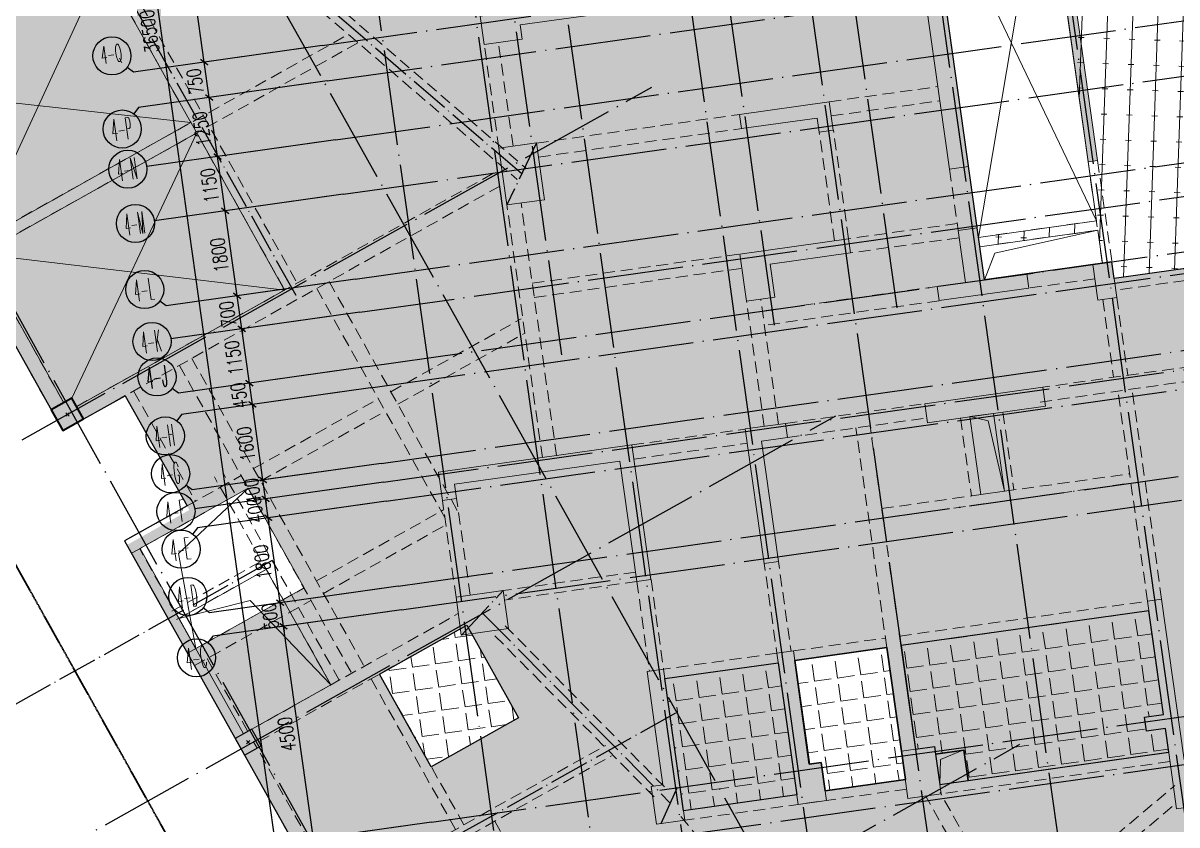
# Model space of a CAD drawing. Header units: millimetres. Extents: x 1089227 to 13101469, y 618865 to 10240562.
# Drawn here: x 2673652 to 2697855, y 4804302 to 4821121 of the extents above; entities that cross this region are included whole.
import ezdxf
from ezdxf.enums import TextEntityAlignment as Align

# ---------------------------------------------------------------- set-up
doc = ezdxf.new("R2010")
doc.units = ezdxf.units.MM
doc.header["$LTSCALE"] = 1000
doc.header["$PDMODE"] = 3
doc.header["$PDSIZE"] = 200
for name, pattern in [('A09-G-CTRL-用地红线+建筑退线_设计区$0$Controlline1', [12.8, 8, -1.6, 1.6, -1.6]), ('DOTE', [2.42, 2, -0.2, 0.02, -0.2]), ('GB_DASHDOT3', [1.0675, 0.84, -0.105, 0.0175, -0.105]), ('HIDDEN', [0.375, 0.25, -0.125])]:
    doc.linetypes.add(name, pattern=pattern)
doc.layers.get('0').update_dxf_attribs({"linetype": 'CONTINUOUS'})
doc.layers.get('Defpoints').update_dxf_attribs({"linetype": 'CONTINUOUS'})
for name, color, linetype, lineweight in [('A09-G-CTRL-用地红线+建筑退线_设计区$0$Z-REDL-CTRL(建筑控制线)', 40, 'CONTINUOUS', 35), ('S-BEAM-DASH', 4, 'HIDDEN', 0), ('S-BEAM-SE-DASH', 3, 'HIDDEN', 0), ('S-COLU', 30, 'CONTINUOUS', 0), ('S-HOLE', 11, 'CONTINUOUS', 0), ('S-SLAB', 160, 'CONTINUOUS', 0), ('S-SLAB-HATCH', 73, 'CONTINUOUS', 0), ('S-WALL', 31, 'CONTINUOUS', 0)]:
    doc.layers.add(name, color=color, linetype=linetype, lineweight=lineweight)
for name, color, linetype in [('AXIS', 3, 'CONTINUOUS'), ('AXIS_TEXT', 7, 'CONTINUOUS'), ('C-H', 8, 'CONTINUOUS'), ('DOTE', 1, 'DOTE'), ('S-COLU-BEAM', 240, 'CONTINUOUS'), ('S-GRID-DE', 11, 'GB_DASHDOT3'), ('单形心', 4, 'CONTINUOUS'), ('辅助', 7, 'CONTINUOUS'), ('降板范围', 7, 'CONTINUOUS')]:
    doc.layers.add(name, color=color, linetype=linetype)
doc.styles.add('_TCH_AXIS', font='COMPLEX', dxfattribs={"bigfont": 'AllInOneBig.shx'})
doc.styles.add('_TCH_DIM_T3', font='SIMPLEX', dxfattribs={"width": 0.705882, "bigfont": 'AllInOneBig.shx'})
doc.styles.add('COMPLEX', font='COMPLEX', dxfattribs={"bigfont": 'AllInOneBig.shx'})
doc.dimstyles.new('_TCH_ARCH-100', dxfattribs={"dimscale": 100, "dimtxt": 2.975, "dimasz": 1, "dimexe": 2.5, "dimexo": 3, "dimgap": 1, "dimtad": 1, "dimdec": 0, "dimzin": 0, "dimdsep": 46, "dimtxsty": '_TCH_DIM_T3', "dimblk": 'ARCHTICK', "dimcen": 0.09, "dimclrt": 7, "dimazin": 2, "dimtfac": 1, "dimtdec": 0, "dimtix": 1, "dimtmove": 2, "dimatfit": 3, "dimfxl": 0, "dimtolj": 1, "dimtzin": 0, "dimarcsym": 0})
pattern_1 = [(8.0000004, (-7272583.1, -5076572.44), (-68.04869, 484.191572), [355.6, -133.35]), (98.0000004, (-7272583.1, -5076572.44), (-484.191572, -68.04869), [355.6, -133.35])]

# ---------------------------------------------------------------- blocks, each defined once
blk = doc.blocks.new('0323最综用地红线')
at = {"layer": 'A09-G-CTRL-用地红线+建筑退线_设计区$0$Z-REDL-CTRL(建筑控制线)', "linetype": 'A09-G-CTRL-用地红线+建筑退线_设计区$0$Controlline1', "ltscale": 0.0005, "flags": 128}
blk.add_lwpolyline([(8299567, 3686108), (8326626, 3675265), (8336400, 3687495), (8338983, 3690878), (8341712, 3688883), (8341724, 3688834), (8348492, 3681996), (8336495, 3657264), (8335815, 3655857), (8334921, 3653765), (8334408, 3652495), (8333554, 3650188), (8332762, 3647815), (8332296, 3646270), (8331866, 3644682), (8331460, 3643007), (8331063, 3641145), (8330737, 3639422), (8330293, 3636480), (8330017, 3634043), (8329761, 3630317), (8329732, 3627942), (8329763, 3625708), (8329928, 3622644), (8330113, 3620704), (8330325, 3618642), (8330653, 3615645), (8331572, 3606971), (8333151, 3600656), (8334420, 3595620), (8335099, 3592902), (8332162, 3588340), (8329462, 3587873), (8325135, 3587049), (8322510, 3586515), (8319525, 3585891), (8317926, 3585544), (8316578, 3585249), (8315535, 3585011), (8313300, 3584499), (8310791, 3583894), (8309251, 3583537), (8305740, 3582637), (8303918, 3582156), (8302104, 3581668), (8299703, 3581012), (8297227, 3580315), (8295056, 3579682), (8292998, 3579074), (8290643, 3578358), (8288572, 3577710), (8287591, 3577398), (8286161, 3576940), (8284503, 3576401), (8282624, 3575767), (8281086, 3575247), (8278146, 3574222), (8273894, 3572680), (8272471, 3572149), (8271089, 3571640), (8267888, 3570407), (8264331, 3569000), (8260702, 3567515), (8258549, 3566609), (8254947, 3565066), (8252185, 3563832), (8250834, 3563232), (8249176, 3562470), (8247994, 3561930), (8245505, 3560754), (8242980, 3559544), (8239801, 3558013), (8237959, 3557076), (8235838, 3555996), (8233384, 3554698), (8228450, 3552051), (8226178, 3550787), (8222141, 3548504), (8215629, 3544667), (8213710, 3543497), (8193657, 3531175), (8180322, 3522990), (8166408, 3514440), (8156991, 3508658), (8151138, 3505062), (8142685, 3507267), (8121171, 3545747), (8120724, 3546549), (8120233, 3547383), (8119272, 3548967), (8118108, 3550752), (8117067, 3552244), (8115806, 3553970), (8115672, 3554140), (8146431, 3575790), (8162146, 3587599), (8162295, 3588125), (8199863, 3615253), (8204215, 3618404), (8231584, 3638167), (8260590, 3655826), (8295376, 3680010)], close=True, dxfattribs=at)
blk = doc.blocks.new('_AXISO')
blk.add_circle((0, 0), 0.5)
at = {"layer": 'AXIS_TEXT', "style": 'COMPLEX', "width": 1.041667}
blk.add_attdef('A', text='', height=0.56, dxfattribs=at).set_placement((-0.25, -0.28), (0.25, -0.28), align=Align.FIT)
blk = doc.blocks.new('_ArchTick')
at = {"color": 0, "linetype": 'ByBlock', "const_width": 0.3}
blk.add_lwpolyline([(-0.71, -0.71), (0.71, 0.71)], dxfattribs=at)
blk = doc.blocks.new('*D34')
at = {"layer": 'AXIS', "color": 0, "lineweight": -2, "transparency": 16777216}
for p, q in [((11700, -2314), (11700, -4764)), ((14400, -2314), (14400, -4764)), ((11700, -4514), (14400, -4514))]:
    blk.add_line(p, q, dxfattribs=at)
at = {"layer": 'Defpoints', "color": 0, "transparency": 16777216}
for p in [(11700, -2014), (14400, -2014), (14400, -4514)]:
    blk.add_point(p, dxfattribs=at)
at = {"layer": 'AXIS', "color": 0, "linetype": 'ByBlock', "lineweight": -2, "transparency": 16777216, "xscale": 100, "yscale": 100, "zscale": 100, "rotation": 180}
blk.add_blockref('_ArchTick', (11700, -4514), dxfattribs=at)
at = {"layer": 'AXIS', "color": 0, "linetype": 'ByBlock', "lineweight": -2, "transparency": 16777216, "xscale": 100, "yscale": 100, "zscale": 100}
blk.add_blockref('_ArchTick', (14400, -4514), dxfattribs=at)
at = {"layer": 'AXIS', "color": 7, "transparency": 16777216, "insert": (13050, -4265), "char_height": 297.5, "attachment_point": 5, "style": '_TCH_DIM_T3'}
blk.add_mtext('\\A1;2700', dxfattribs=at)
blk = doc.blocks.new('*D45')
at = {"layer": 'AXIS', "color": 0, "lineweight": -2, "transparency": 16777216}
for p, q in [((-1568, 35500), (-4818, 35500)), ((-4568, -1000), (-4568, 35500)), ((-1568, -1000), (-4818, -1000))]:
    blk.add_line(p, q, dxfattribs=at)
at = {"layer": 'Defpoints', "color": 0, "transparency": 16777216}
for p in [(-4568, 35500), (-1268, 35500), (-1268, -1000)]:
    blk.add_point(p, dxfattribs=at)
at = {"layer": 'AXIS', "color": 0, "linetype": 'ByBlock', "lineweight": -2, "transparency": 16777216, "xscale": 100, "yscale": 100, "zscale": 100}
for p, rotation in [((-4568, 35500), 90), ((-4568, -1000), 270)]:
    blk.add_blockref('_ArchTick', p, dxfattribs=dict(at, rotation=rotation))
at = {"layer": 'AXIS', "color": 7, "transparency": 16777216, "insert": (-4817, 17250), "char_height": 297.5, "attachment_point": 5, "rotation": 90, "style": '_TCH_DIM_T3'}
blk.add_mtext('\\A1;36500', dxfattribs=at)
blk = doc.blocks.new('*D46')
at = {"layer": 'AXIS', "color": 0, "lineweight": -2, "transparency": 16777216}
for p, q in [((-1568, 0), (-4018, 0)), ((-3768, -1000), (-3768, 0)), ((-1568, -1000), (-4018, -1000))]:
    blk.add_line(p, q, dxfattribs=at)
at = {"layer": 'Defpoints', "color": 0, "transparency": 16777216}
for p in [(-3768, 0), (-1268, 0), (-1268, -1000)]:
    blk.add_point(p, dxfattribs=at)
at = {"layer": 'AXIS', "color": 0, "linetype": 'ByBlock', "lineweight": -2, "transparency": 16777216, "xscale": 100, "yscale": 100, "zscale": 100}
for p, rotation in [((-3768, 0), 90), ((-3768, -1000), 270)]:
    blk.add_blockref('_ArchTick', p, dxfattribs=dict(at, rotation=rotation))
at = {"layer": 'AXIS', "color": 7, "transparency": 16777216, "insert": (-4017, -500), "char_height": 297.5, "attachment_point": 5, "rotation": 90, "style": '_TCH_DIM_T3'}
blk.add_mtext('\\A1;1000', dxfattribs=at)
blk = doc.blocks.new('*D47')
at = {"layer": 'AXIS', "color": 0, "lineweight": -2, "transparency": 16777216}
for p, q in [((-1568, 4500), (-4018, 4500)), ((-3768, 0), (-3768, 4500)), ((-1568, 0), (-4018, 0))]:
    blk.add_line(p, q, dxfattribs=at)
at = {"layer": 'Defpoints', "color": 0, "transparency": 16777216}
for p in [(-3768, 4500), (-1268, 4500), (-1268, 0)]:
    blk.add_point(p, dxfattribs=at)
at = {"layer": 'AXIS', "color": 0, "linetype": 'ByBlock', "lineweight": -2, "transparency": 16777216, "xscale": 100, "yscale": 100, "zscale": 100}
for p, rotation in [((-3768, 4500), 90), ((-3768, 0), 270)]:
    blk.add_blockref('_ArchTick', p, dxfattribs=dict(at, rotation=rotation))
at = {"layer": 'AXIS', "color": 7, "transparency": 16777216, "insert": (-4017, 2250), "char_height": 297.5, "attachment_point": 5, "rotation": 90, "style": '_TCH_DIM_T3'}
blk.add_mtext('\\A1;4500', dxfattribs=at)
blk = doc.blocks.new('*D48')
at = {"layer": 'AXIS', "color": 0, "lineweight": -2, "transparency": 16777216}
for p, q in [((-3768, 5000), (-3768, 5100)), ((-1568, 5000), (-4018, 5000)), ((-3768, 4500), (-3768, 5000)), ((-1568, 4500), (-4018, 4500)), ((-3768, 4500), (-3768, 4400))]:
    blk.add_line(p, q, dxfattribs=at)
at = {"layer": 'Defpoints', "color": 0, "transparency": 16777216}
for p in [(-3768, 5000), (-1268, 5000), (-1268, 4500)]:
    blk.add_point(p, dxfattribs=at)
at = {"layer": 'AXIS', "color": 0, "linetype": 'ByBlock', "lineweight": -2, "transparency": 16777216, "xscale": 100, "yscale": 100, "zscale": 100}
for p, rotation in [((-3768, 5000), 270), ((-3768, 4500), 90)]:
    blk.add_blockref('_ArchTick', p, dxfattribs=dict(at, rotation=rotation))
at = {"layer": 'AXIS', "color": 7, "transparency": 16777216, "insert": (-4017, 4750), "char_height": 297.5, "attachment_point": 5, "rotation": 90, "style": '_TCH_DIM_T3'}
blk.add_mtext('\\A1;500', dxfattribs=at)
blk = doc.blocks.new('*D49')
at = {"layer": 'AXIS', "color": 0, "lineweight": -2, "transparency": 16777216}
for p, q in [((-1568, 6800), (-4018, 6800)), ((-3768, 5000), (-3768, 6800)), ((-1568, 5000), (-4018, 5000))]:
    blk.add_line(p, q, dxfattribs=at)
at = {"layer": 'Defpoints', "color": 0, "transparency": 16777216}
for p in [(-3768, 6800), (-1268, 6800), (-1268, 5000)]:
    blk.add_point(p, dxfattribs=at)
at = {"layer": 'AXIS', "color": 0, "linetype": 'ByBlock', "lineweight": -2, "transparency": 16777216, "xscale": 100, "yscale": 100, "zscale": 100}
for p, rotation in [((-3768, 6800), 90), ((-3768, 5000), 270)]:
    blk.add_blockref('_ArchTick', p, dxfattribs=dict(at, rotation=rotation))
at = {"layer": 'AXIS', "color": 7, "transparency": 16777216, "insert": (-4017, 5900), "char_height": 297.5, "attachment_point": 5, "rotation": 90, "style": '_TCH_DIM_T3'}
blk.add_mtext('\\A1;1800', dxfattribs=at)
blk = doc.blocks.new('*D50')
at = {"layer": 'AXIS', "color": 0, "lineweight": -2, "transparency": 16777216}
for p, q in [((-3768, 7200), (-3768, 7300)), ((-1568, 7200), (-4018, 7200)), ((-3768, 6800), (-3768, 7200)), ((-1568, 6800), (-4018, 6800)), ((-3768, 6800), (-3768, 6700))]:
    blk.add_line(p, q, dxfattribs=at)
at = {"layer": 'Defpoints', "color": 0, "transparency": 16777216}
for p in [(-3768, 7200), (-1268, 7200), (-1268, 6800)]:
    blk.add_point(p, dxfattribs=at)
at = {"layer": 'AXIS', "color": 0, "linetype": 'ByBlock', "lineweight": -2, "transparency": 16777216, "xscale": 100, "yscale": 100, "zscale": 100}
for p, rotation in [((-3768, 7200), 270), ((-3768, 6800), 90)]:
    blk.add_blockref('_ArchTick', p, dxfattribs=dict(at, rotation=rotation))
at = {"layer": 'AXIS', "color": 7, "transparency": 16777216, "insert": (-4017, 7000), "char_height": 297.5, "attachment_point": 5, "rotation": 90, "style": '_TCH_DIM_T3'}
blk.add_mtext('\\A1;400', dxfattribs=at)
blk = doc.blocks.new('*D51')
at = {"layer": 'AXIS', "color": 0, "lineweight": -2, "transparency": 16777216}
for p, q in [((-1568, 7600), (-4018, 7600)), ((-3768, 7600), (-3768, 7700)), ((-3768, 7200), (-3768, 7600)), ((-1568, 7200), (-4018, 7200)), ((-3768, 7200), (-3768, 7100))]:
    blk.add_line(p, q, dxfattribs=at)
at = {"layer": 'Defpoints', "color": 0, "transparency": 16777216}
for p in [(-3768, 7600), (-1268, 7600), (-1268, 7200)]:
    blk.add_point(p, dxfattribs=at)
at = {"layer": 'AXIS', "color": 0, "linetype": 'ByBlock', "lineweight": -2, "transparency": 16777216, "xscale": 100, "yscale": 100, "zscale": 100}
for p, rotation in [((-3768, 7600), 270), ((-3768, 7200), 90)]:
    blk.add_blockref('_ArchTick', p, dxfattribs=dict(at, rotation=rotation))
at = {"layer": 'AXIS', "color": 7, "transparency": 16777216, "insert": (-4017, 7400), "char_height": 297.5, "attachment_point": 5, "rotation": 90, "style": '_TCH_DIM_T3'}
blk.add_mtext('\\A1;400', dxfattribs=at)
blk = doc.blocks.new('*D52')
at = {"layer": 'AXIS', "color": 0, "lineweight": -2, "transparency": 16777216}
for p, q in [((-1568, 9200), (-4018, 9200)), ((-3768, 7600), (-3768, 9200)), ((-1568, 7600), (-4018, 7600))]:
    blk.add_line(p, q, dxfattribs=at)
at = {"layer": 'Defpoints', "color": 0, "transparency": 16777216}
for p in [(-3768, 9200), (-1268, 9200), (-1268, 7600)]:
    blk.add_point(p, dxfattribs=at)
at = {"layer": 'AXIS', "color": 0, "linetype": 'ByBlock', "lineweight": -2, "transparency": 16777216, "xscale": 100, "yscale": 100, "zscale": 100}
for p, rotation in [((-3768, 9200), 90), ((-3768, 7600), 270)]:
    blk.add_blockref('_ArchTick', p, dxfattribs=dict(at, rotation=rotation))
at = {"layer": 'AXIS', "color": 7, "transparency": 16777216, "insert": (-4017, 8400), "char_height": 297.5, "attachment_point": 5, "rotation": 90, "style": '_TCH_DIM_T3'}
blk.add_mtext('\\A1;1600', dxfattribs=at)
blk = doc.blocks.new('*D53')
at = {"layer": 'AXIS', "color": 0, "lineweight": -2, "transparency": 16777216}
for p, q in [((-3768, 9650), (-3768, 9750)), ((-1568, 9650), (-4018, 9650)), ((-3768, 9200), (-3768, 9650)), ((-1568, 9200), (-4018, 9200)), ((-3768, 9200), (-3768, 9100))]:
    blk.add_line(p, q, dxfattribs=at)
at = {"layer": 'Defpoints', "color": 0, "transparency": 16777216}
for p in [(-3768, 9650), (-1268, 9650), (-1268, 9200)]:
    blk.add_point(p, dxfattribs=at)
at = {"layer": 'AXIS', "color": 0, "linetype": 'ByBlock', "lineweight": -2, "transparency": 16777216, "xscale": 100, "yscale": 100, "zscale": 100}
for p, rotation in [((-3768, 9650), 270), ((-3768, 9200), 90)]:
    blk.add_blockref('_ArchTick', p, dxfattribs=dict(at, rotation=rotation))
at = {"layer": 'AXIS', "color": 7, "transparency": 16777216, "insert": (-4017, 9425), "char_height": 297.5, "attachment_point": 5, "rotation": 90, "style": '_TCH_DIM_T3'}
blk.add_mtext('\\A1;450', dxfattribs=at)
blk = doc.blocks.new('*D54')
at = {"layer": 'AXIS', "color": 0, "lineweight": -2, "transparency": 16777216}
for p, q in [((-1568, 10800), (-4018, 10800)), ((-3768, 9650), (-3768, 10800)), ((-1568, 9650), (-4018, 9650))]:
    blk.add_line(p, q, dxfattribs=at)
at = {"layer": 'Defpoints', "color": 0, "transparency": 16777216}
for p in [(-3768, 10800), (-1268, 10800), (-1268, 9650)]:
    blk.add_point(p, dxfattribs=at)
at = {"layer": 'AXIS', "color": 0, "linetype": 'ByBlock', "lineweight": -2, "transparency": 16777216, "xscale": 100, "yscale": 100, "zscale": 100}
for p, rotation in [((-3768, 10800), 90), ((-3768, 9650), 270)]:
    blk.add_blockref('_ArchTick', p, dxfattribs=dict(at, rotation=rotation))
at = {"layer": 'AXIS', "color": 7, "transparency": 16777216, "insert": (-4017, 10225), "char_height": 297.5, "attachment_point": 5, "rotation": 90, "style": '_TCH_DIM_T3'}
blk.add_mtext('\\A1;1150', dxfattribs=at)
blk = doc.blocks.new('*D55')
at = {"layer": 'AXIS', "color": 0, "lineweight": -2, "transparency": 16777216}
for p, q in [((-1568, 11500), (-4018, 11500)), ((-3768, 11500), (-3768, 11600)), ((-3768, 10800), (-3768, 11500)), ((-1568, 10800), (-4018, 10800)), ((-3768, 10800), (-3768, 10700))]:
    blk.add_line(p, q, dxfattribs=at)
at = {"layer": 'Defpoints', "color": 0, "transparency": 16777216}
for p in [(-3768, 11500), (-1268, 11500), (-1268, 10800)]:
    blk.add_point(p, dxfattribs=at)
at = {"layer": 'AXIS', "color": 0, "linetype": 'ByBlock', "lineweight": -2, "transparency": 16777216, "xscale": 100, "yscale": 100, "zscale": 100}
for p, rotation in [((-3768, 11500), 270), ((-3768, 10800), 90)]:
    blk.add_blockref('_ArchTick', p, dxfattribs=dict(at, rotation=rotation))
at = {"layer": 'AXIS', "color": 7, "transparency": 16777216, "insert": (-4017, 11150), "char_height": 297.5, "attachment_point": 5, "rotation": 90, "style": '_TCH_DIM_T3'}
blk.add_mtext('\\A1;700', dxfattribs=at)
blk = doc.blocks.new('*D56')
at = {"layer": 'AXIS', "color": 0, "lineweight": -2, "transparency": 16777216}
for p, q in [((-1568, 13300), (-4018, 13300)), ((-3768, 11500), (-3768, 13300)), ((-1568, 11500), (-4018, 11500))]:
    blk.add_line(p, q, dxfattribs=at)
at = {"layer": 'Defpoints', "color": 0, "transparency": 16777216}
for p in [(-3768, 13300), (-1268, 13300), (-1268, 11500)]:
    blk.add_point(p, dxfattribs=at)
at = {"layer": 'AXIS', "color": 0, "linetype": 'ByBlock', "lineweight": -2, "transparency": 16777216, "xscale": 100, "yscale": 100, "zscale": 100}
for p, rotation in [((-3768, 13300), 90), ((-3768, 11500), 270)]:
    blk.add_blockref('_ArchTick', p, dxfattribs=dict(at, rotation=rotation))
at = {"layer": 'AXIS', "color": 7, "transparency": 16777216, "insert": (-4017, 12400), "char_height": 297.5, "attachment_point": 5, "rotation": 90, "style": '_TCH_DIM_T3'}
blk.add_mtext('\\A1;1800', dxfattribs=at)
blk = doc.blocks.new('*D57')
at = {"layer": 'AXIS', "color": 0, "lineweight": -2, "transparency": 16777216}
for p, q in [((-1568, 14450), (-4018, 14450)), ((-3768, 13300), (-3768, 14450)), ((-1568, 13300), (-4018, 13300))]:
    blk.add_line(p, q, dxfattribs=at)
at = {"layer": 'Defpoints', "color": 0, "transparency": 16777216}
for p in [(-3768, 14450), (-1268, 14450), (-1268, 13300)]:
    blk.add_point(p, dxfattribs=at)
at = {"layer": 'AXIS', "color": 0, "linetype": 'ByBlock', "lineweight": -2, "transparency": 16777216, "xscale": 100, "yscale": 100, "zscale": 100}
for p, rotation in [((-3768, 14450), 90), ((-3768, 13300), 270)]:
    blk.add_blockref('_ArchTick', p, dxfattribs=dict(at, rotation=rotation))
at = {"layer": 'AXIS', "color": 7, "transparency": 16777216, "insert": (-4017, 13875), "char_height": 297.5, "attachment_point": 5, "rotation": 90, "style": '_TCH_DIM_T3'}
blk.add_mtext('\\A1;1150', dxfattribs=at)
blk = doc.blocks.new('*D58')
at = {"layer": 'AXIS', "color": 0, "lineweight": -2, "transparency": 16777216}
for p, q in [((-1568, 15700), (-4018, 15700)), ((-3768, 14450), (-3768, 15700)), ((-1568, 14450), (-4018, 14450))]:
    blk.add_line(p, q, dxfattribs=at)
at = {"layer": 'Defpoints', "color": 0, "transparency": 16777216}
for p in [(-3768, 15700), (-1268, 15700), (-1268, 14450)]:
    blk.add_point(p, dxfattribs=at)
at = {"layer": 'AXIS', "color": 0, "linetype": 'ByBlock', "lineweight": -2, "transparency": 16777216, "xscale": 100, "yscale": 100, "zscale": 100}
for p, rotation in [((-3768, 15700), 90), ((-3768, 14450), 270)]:
    blk.add_blockref('_ArchTick', p, dxfattribs=dict(at, rotation=rotation))
at = {"layer": 'AXIS', "color": 7, "transparency": 16777216, "insert": (-4017, 15075), "char_height": 297.5, "attachment_point": 5, "rotation": 90, "style": '_TCH_DIM_T3'}
blk.add_mtext('\\A1;1250', dxfattribs=at)
blk = doc.blocks.new('*D59')
at = {"layer": 'AXIS', "color": 0, "lineweight": -2, "transparency": 16777216}
for p, q in [((-1568, 16450), (-4018, 16450)), ((-3768, 15700), (-3768, 16450)), ((-1568, 15700), (-4018, 15700))]:
    blk.add_line(p, q, dxfattribs=at)
at = {"layer": 'Defpoints', "color": 0, "transparency": 16777216}
for p in [(-3768, 16450), (-1268, 16450), (-1268, 15700)]:
    blk.add_point(p, dxfattribs=at)
at = {"layer": 'AXIS', "color": 0, "linetype": 'ByBlock', "lineweight": -2, "transparency": 16777216, "xscale": 100, "yscale": 100, "zscale": 100}
for p, rotation in [((-3768, 16450), 90), ((-3768, 15700), 270)]:
    blk.add_blockref('_ArchTick', p, dxfattribs=dict(at, rotation=rotation))
at = {"layer": 'AXIS', "color": 7, "transparency": 16777216, "insert": (-4017, 16075), "char_height": 297.5, "attachment_point": 5, "rotation": 90, "style": '_TCH_DIM_T3'}
blk.add_mtext('\\A1;750', dxfattribs=at)
blk = doc.blocks.new('*D60')
at = {"layer": 'AXIS', "color": 0, "lineweight": -2, "transparency": 16777216}
for p, q in [((-1568, 19250), (-4018, 19250)), ((-3768, 16450), (-3768, 19250)), ((-1568, 16450), (-4018, 16450))]:
    blk.add_line(p, q, dxfattribs=at)
at = {"layer": 'Defpoints', "color": 0, "transparency": 16777216}
for p in [(-3768, 19250), (-1268, 19250), (-1268, 16450)]:
    blk.add_point(p, dxfattribs=at)
at = {"layer": 'AXIS', "color": 0, "linetype": 'ByBlock', "lineweight": -2, "transparency": 16777216, "xscale": 100, "yscale": 100, "zscale": 100}
for p, rotation in [((-3768, 19250), 90), ((-3768, 16450), 270)]:
    blk.add_blockref('_ArchTick', p, dxfattribs=dict(at, rotation=rotation))
at = {"layer": 'AXIS', "color": 7, "transparency": 16777216, "insert": (-4017, 17850), "char_height": 297.5, "attachment_point": 5, "rotation": 90, "style": '_TCH_DIM_T3'}
blk.add_mtext('\\A1;2800', dxfattribs=at)
blk = doc.blocks.new('裙房轴网260428')
at = {"layer": 'DOTE', "color": 16, "linetype": 'DOTE'}
for p, q in [((-209975.5, 19777.9), (-170146.2, -51357.7)), ((-216955.8, 15869.5), (-177126.5, -55266.1)), ((-208584.6, -16378), (-189037.2, -5433.3)), ((-204725.1, -23271), (-185177.7, -12326.4)), ((-200865.6, -30164.1), (-181318.3, -19219.4))]:
    blk.add_line(p, q, dxfattribs=at)
blk = doc.blocks.new('QZ-TL-0808')
at = {"layer": 'C-H'}
for points in [[(-140707, -97417), (-140509, -97389), (-139758, -102737), (-139956, -102764)], [(-143552, -98018), (-143156, -97963), (-142467, -102865), (-142863, -102920)], [(-152622, -100303), (-152706, -99709), (-150329, -99375), (-150287, -99672), (-151872, -99895), (-151830, -100192)], [(-147266, -101772), (-145384, -101507), (-145300, -102102), (-145598, -102143), (-145639, -101846), (-147224, -102069)], [(-152316, -102482), (-151524, -102370), (-151357, -103559), (-152149, -103670)], [(-143081, -105677), (-143123, -105380), (-142529, -105297), (-142682, -104208), (-142282, -104151), (-142133, -105241), (-141241, -105116), (-141200, -105413)], [(-147119, -105690), (-147258, -104699), (-144980, -104379), (-144939, -104676), (-146622, -104913), (-146525, -105606)], [(-139855, -104921), (-139459, -104865), (-139354, -105608), (-139750, -105664)], [(-143383, -107841), (-140907, -107493), (-140852, -107889), (-143327, -108237)], [(-146749, -111192), (-147146, -108369), (-146304, -108251), (-146263, -108548), (-146807, -108625), (-146452, -111150)], [(-153499, -109868), (-153583, -109274), (-149523, -108703), (-149126, -111526), (-149423, -111567), (-149778, -109042), (-153244, -109529), (-153202, -109826)], [(-153214, -111898), (-152224, -111759), (-152112, -112551), (-153103, -112690)], [(-138099, -116338), (-137504, -116254), (-137644, -115264), (-137941, -115306), (-138414, -111941), (-138711, -111983), (-138377, -114357), (-138774, -114413), (-138732, -114710), (-138335, -114654)], [(-146040, -116242), (-146485, -113073), (-146138, -113024), (-145804, -115401), (-145557, -115366), (-145446, -116159)], [(-149011, -116660), (-149122, -115867), (-148874, -115833), (-149208, -113456), (-148862, -113407), (-148416, -116576)], [(-143873, -115130), (-143180, -115032), (-143041, -116023), (-143734, -116120)]]:
    blk.add_hatch(color=256, dxfattribs=at).paths.add_polyline_path(points)
at = {"layer": 'S-WALL'}
for points in [[(-140707, -97417), (-140509, -97389), (-139758, -102737), (-139956, -102764)], [(-143552, -98018), (-143156, -97963), (-142467, -102865), (-142863, -102920)], [(-152316, -102482), (-151524, -102370), (-151357, -103559), (-152149, -103670)], [(-139855, -104921), (-139459, -104865), (-139354, -105608), (-139750, -105664)], [(-143383, -107841), (-140907, -107493), (-140852, -107889), (-143327, -108237)], [(-153214, -111898), (-152224, -111759), (-152112, -112551), (-153103, -112690)], [(-143873, -115130), (-143180, -115032), (-143041, -116023), (-143734, -116120)]]:
    blk.add_lwpolyline(points, close=True, dxfattribs=at)
for points in [[(-152622, -100303), (-152706, -99709), (-150329, -99375), (-150287, -99672), (-151872, -99895), (-151830, -100192), (-152622, -100303)], [(-147266, -101772), (-145384, -101507), (-145300, -102102), (-145598, -102143), (-145639, -101846), (-147224, -102069), (-147266, -101772)], [(-143081, -105677), (-143123, -105380), (-142529, -105297), (-142682, -104208), (-142282, -104151), (-142133, -105241), (-141241, -105116), (-141200, -105413), (-143081, -105677)], [(-147119, -105690), (-147258, -104699), (-144980, -104379), (-144939, -104676), (-146622, -104913), (-146525, -105606), (-147119, -105690)], [(-146749, -111192), (-147146, -108369), (-146304, -108251), (-146263, -108548), (-146807, -108625), (-146452, -111150), (-146749, -111192)], [(-153499, -109868), (-153583, -109274), (-149523, -108703), (-149126, -111526), (-149423, -111567), (-149778, -109042), (-153244, -109529), (-153202, -109826), (-153499, -109868)], [(-138099, -116338), (-137504, -116254), (-137644, -115264), (-137941, -115306), (-138414, -111941), (-138711, -111983), (-138377, -114357), (-138774, -114413), (-138732, -114710), (-138335, -114654), (-138099, -116338)], [(-146040, -116242), (-146485, -113073), (-146138, -113024), (-145804, -115401), (-145557, -115366), (-145446, -116159), (-146040, -116242)], [(-149011, -116660), (-149122, -115867), (-148874, -115833), (-149208, -113456), (-148862, -113407), (-148416, -116576), (-149011, -116660)]]:
    blk.add_lwpolyline(points, dxfattribs=at)
blk = doc.blocks.new('BANWANG_XINGXIN')
at = {"color": 0}
for points in [[(0.71, 0.71), (-0.71, -0.71)], [(-0.71, 0.71), (0.71, -0.71)]]:
    blk.add_lwpolyline(points, dxfattribs=at)
blk = doc.blocks.new('1F柱网-0808')
at = {"layer": 'S-COLU', "lineweight": 35}
blk.add_lwpolyline([(-16390, 40735), (-16826, 40491), (-16582, 40054), (-16145, 40299)], close=True, dxfattribs=at)
at = {"layer": 'S-COLU-BEAM'}
blk.add_lwpolyline([(-12618, 33793), (-12967, 33598), (-12771, 33249), (-12422, 33444)], close=True, dxfattribs=at)
blk.add_blockref('QZ-TL-0808', (144880, 148457))
at = {"layer": '单形心', "xscale": 50, "yscale": 50, "zscale": 50}
for p in [(-16486, 40395), (-12694, 33521)]:
    blk.add_blockref('BANWANG_XINGXIN', p, dxfattribs=at)
blk = doc.blocks.new('2FJGBZ')
at = {"layer": 'C-H'}
h = blk.add_hatch(color=256, dxfattribs=at)
h.dxf.hatch_style = 1
h.paths.add_polyline_path([(-16825, 40492), (-16389, 40734), (-16143, 40299), (-16582, 40054)])
h = blk.add_hatch(color=256, dxfattribs=at)
h.dxf.hatch_style = 1
h.paths.add_polyline_path([(-12965, 33598), (-12617, 33792), (-12420, 33445), (-12770, 33249)])
at = {"layer": 'S-SLAB-HATCH'}
h = blk.add_hatch(dxfattribs=at)
h.set_pattern_fill('松散材料', color=256, scale=200, angle=8)
h.set_pattern_definition([(8.0000004, (-5457252.86, 1932872.46), (133.485347, 397.445483), [0, -375])])
h.paths.add_polyline_path([(-9941, 34947), (-8108, 35973), (-7021, 34031), (-8854, 33005)], flags=16)
h.paths.add_polyline_path([(-5324, 26702), (-3492, 27727), (-2393, 25764), (-4225, 24738)], flags=16)
h.paths.add_polyline_path([(-593, 32496), (-676, 33091), (-924, 33056), (-1230, 35235), (701, 35506), (1091, 32733)], flags=16)
h.paths.add_polyline_path([(9248, 37919), (14299, 38629), (14772, 35262), (9722, 34554)], flags=16)
h.paths.add_polyline_path([(-685, 57224), (-2616, 56953), (-2950, 59330), (-1019, 59601)], flags=17)
h.paths.add_polyline_path([(-1646, 64057), (-2933, 63876), (-3114, 65163), (-1827, 65344)], flags=16)
h.paths.add_polyline_path([(-24126, 53937), (-21332, 55501), (-20160, 53408), (-22952, 51844)], flags=16)
edge = h.paths.add_edge_path()
edge.add_line((8274, 69995), (8191, 70590))
edge.add_line((8191, 70590), (3804, 69973))
edge.add_line((3804, 69973), (2121, 81951))
edge.add_line((2121, 81951), (-4347, 81042))
edge.add_line((-4347, 81042), (-6158, 83583))
edge.add_line((-6158, 83583), (-29732, 67073))
edge.add_line((-29732, 67073), (-29727, 67065))
edge.add_arc((-27730, 64687), 3105, 130.0192, 209.2114)
edge.add_line((-30440, 63171), (-28906, 60430))
edge.add_line((-28906, 60430), (-28209, 60820))
edge.add_line((-28209, 60820), (-23030, 51571))
edge.add_line((-23030, 51571), (-21720, 52305))
edge.add_line((-21720, 52305), (-19375, 48117))
edge.add_line((-19375, 48117), (-20683, 47384))
edge.add_line((-20683, 47384), (-16580, 40054))
edge.add_line((-16580, 40054), (-15271, 40787))
edge.add_line((-15271, 40787), (-13928, 38388))
edge.add_line((-13928, 38388), (-15237, 37655))
edge.add_line((-15237, 37655), (-7004, 22953))
edge.add_line((-7004, 22953), (-2295, 25590))
edge.add_line((-2295, 25590), (192, 21150))
edge.add_line((192, 21150), (9708, 26465))
edge.add_line((9708, 26465), (9462, 26902))
edge.add_line((9462, 26902), (13922, 29398))
edge.add_line((13922, 29398), (14261, 29587))
edge.add_line((14261, 29587), (12238, 32884))
edge.add_line((12238, 32884), (12186, 33190))
edge.add_line((12186, 33190), (11986, 34618))
edge.add_line((11986, 34618), (14806, 35014))
edge.add_line((14806, 35014), (14841, 34766))
edge.add_line((14841, 34766), (15435, 34850))
edge.add_line((15435, 34850), (15296, 35840))
edge.add_line((15296, 35840), (15049, 35805))
edge.add_line((15049, 35805), (14786, 37687))
edge.add_line((14786, 37687), (14735, 37681))
edge.add_line((14735, 37681), (14054, 42533))
edge.add_line((14054, 42533), (15292, 42708))
edge.add_line((15292, 42708), (15390, 42014))
edge.add_line((15390, 42014), (15786, 42070))
edge.add_line((15786, 42070), (15647, 43059))
edge.add_line((15647, 43059), (14012, 42829))
edge.add_line((14012, 42829), (13886, 43721))
edge.add_line((13886, 43721), (13985, 43736))
edge.add_line((13985, 43736), (13889, 44429))
edge.add_line((13889, 44429), (5471, 43245))
edge.add_line((5471, 43245), (5422, 43593))
edge.add_line((5422, 43593), (2748, 43216))
edge.add_line((2748, 43216), (1399, 52821))
edge.add_line((1399, 52821), (1744, 52870))
edge.add_line((1744, 52870), (1737, 52919))
edge.add_line((1737, 52919), (2332, 53003))
edge.add_line((2332, 53003), (2338, 52953))
edge.add_line((2338, 52953), (3676, 53141))
edge.add_line((3676, 53141), (3627, 53490))
edge.add_line((3627, 53490), (2735, 53363))
edge.add_line((2735, 53363), (2179, 57324))
edge.add_line((2179, 57324), (-346, 56969))
edge.add_line((-346, 56969), (-388, 57266))
edge.add_line((-388, 57266), (-685, 57224))
edge.add_line((-685, 57224), (-1450, 62671))
edge.add_line((-1450, 62671), (-1154, 62713))
edge.add_line((-1154, 62713), (-1975, 68555))
edge.add_line((-1975, 68555), (8274, 69995))
h.paths.add_polyline_path([(-14963, 37579), (-12696, 38848), (-11523, 36754), (-13791, 35485)], flags=16)
h = blk.add_hatch(dxfattribs=at)
h.set_pattern_fill('橡胶', color=256, scale=150, angle=8)
h.set_pattern_definition([(88, (-21741.7, -30030.15), (-530.007, 18.5083), []), (178, (-21131.1, -29460.8), (-18.5083, -530.007), [120, -410.33])])
h.paths.add_polyline_path([(8047, 43607), (5471, 43245), (5422, 43592), (2749, 43218), (1399, 52821), (1744, 52870), (1737, 52919), (2333, 53003), (2340, 52954), (3676, 53141), (3711, 52894), (4107, 52949), (4066, 53247), (6639, 53608), (6682, 53311), (7077, 53367), (7035, 53664), (9016, 53942), (10185, 45625), (8007, 45320), (7930, 45863), (7732, 45835)])
h.paths.add_polyline_path([(2748, 43216), (5223, 43565), (5127, 44258), (2651, 43910)])
h.paths.add_polyline_path([(5099, 44455), (2623, 44107), (1524, 51930), (4000, 52278)], flags=16)
h.paths.add_polyline_path([(2733, 52302), (1496, 52128), (1391, 52871), (2629, 53045)])
h.paths.add_polyline_path([(2834, 53023), (3676, 53141), (3711, 52894), (3909, 52922), (3972, 52476), (2931, 52330)], flags=17)
h.paths.add_polyline_path([(7630, 53747), (7035, 53664), (7077, 53367), (6880, 53339), (7005, 52448), (7797, 52559)], flags=16)
h.paths.add_polyline_path([(9184, 52751), (7995, 52584), (7828, 53775), (9016, 53942)])
h.paths.add_polyline_path([(7033, 52246), (9212, 52552), (9518, 50375), (7339, 50069)], flags=16)
h.paths.add_polyline_path([(7367, 49871), (9546, 50177), (9851, 48001), (7673, 47695)], flags=16)
h.paths.add_polyline_path([(7701, 47495), (9880, 47801), (10185, 45624), (8007, 45318)])
h = blk.add_hatch(dxfattribs=at)
h.set_pattern_fill('ANGLE', color=256, scale=70, angle=8)
h.set_pattern_definition(pattern_1)
edge = h.paths.add_edge_path()
edge.add_line((2409, 32716), (6616, 33307))
edge.add_line((6616, 33307), (6547, 33804))
edge.add_line((6547, 33804), (6151, 33747))
edge.add_line((6151, 33747), (6107, 34044))
edge.add_line((6107, 34044), (6505, 34101))
edge.add_line((6505, 34101), (6199, 36277))
edge.add_line((6199, 36277), (1000, 35546))
edge.add_line((1000, 35546), (1304, 33370))
edge.add_line((1304, 33370), (1702, 33425))
edge.add_line((1702, 33425), (1726, 33268))
edge.add_line((1726, 33268), (2317, 33352))
edge.add_line((2317, 33352), (2320, 33352))
edge.add_line((2320, 33352), (2410, 32717))
h = blk.add_hatch(dxfattribs=at)
h.set_pattern_fill('ANGLE', color=256, scale=70, angle=8)
h.set_pattern_definition(pattern_1)
h.paths.add_polyline_path([(-9941, 34947), (-8108, 35973), (-7021, 34031), (-8854, 33005)])
h = blk.add_hatch(dxfattribs=at)
h.set_pattern_fill('ANGLE', color=256, scale=70, angle=8)
h.set_pattern_definition(pattern_1)
h.paths.add_polyline_path([(-593, 32496), (-676, 33091), (-924, 33056), (-1230, 35235), (701, 35506), (1091, 32733)])
h = blk.add_hatch(dxfattribs=at)
h.set_pattern_fill('ANGLE', color=256, scale=70, angle=8)
h.set_pattern_definition(pattern_1)
edge = h.paths.add_edge_path()
edge.add_line((-3562, 32078), (-3952, 34852))
edge.add_line((-3952, 34852), (-1575, 35186))
edge.add_line((-1575, 35186), (-1187, 32413))
edge.add_line((-1187, 32413), (-3564, 32079))
at = {"layer": 'S-BEAM-DASH'}
for p, q in [((-13200, 51005), (-6858, 45550)), ((-13435, 50811), (-7053, 45323)), ((-15478, 49956), (-11667, 43149)), ((-15739, 49809), (-11928, 43002)), ((-18431, 43975), (-10583, 48369)), ((-10397, 48187), (-18309, 43757)), ((-7138, 46017), (-7444, 48196)), ((-7435, 45975), (-7741, 48154)), ((-16580, 40054), (-20685, 47384)), ((-502, 46951), (1774, 47271)), ((-20178, 47095), (-16563, 40638)), ((-460, 46654), (1816, 46974)), ((-6643, 46086), (-2383, 46686)), ((-6602, 45791), (-2342, 46389)), ((-396, 44037), (-716, 46315)), ((-99, 44079), (-419, 46357)), ((2018, 45535), (2199, 44249)), ((4925, 45691), (5224, 43565)), ((5123, 45719), (5422, 43593)), ((-16291, 40562), (-7477, 45492)), ((2442, 45394), (2595, 44305)), ((-16144, 40300), (-7331, 45231)), ((-6523, 39489), (-7268, 44787)), ((-6226, 39531), (-6971, 44829)), ((2178, 44398), (-100, 44078)), ((2219, 44101), (-58, 43780)), ((-6734, 43145), (-2378, 43758)), ((8046, 43607), (5471, 43246)), ((-6692, 42848), (-2334, 43461)), ((5026, 43536), (3639, 43341)), ((8080, 43359), (5506, 42999)), ((-10996, 43180), (-8306, 38377)), ((5068, 43239), (3681, 43044)), ((-11257, 43034), (-8568, 38231)), ((1758, 43077), (-1906, 42562)), ((5527, 42849), (5756, 41215)), ((-1869, 40143), (-2238, 42767)), ((-1572, 40185), (-1941, 42809)), ((1800, 42779), (-1864, 42265)), ((5230, 42807), (5459, 41173)), ((-9701, 40869), (-6969, 42399)), ((-9555, 40607), (-6890, 42099)), ((-14137, 41423), (-10522, 34965)), ((-13876, 41569), (-10260, 35112)), ((3875, 40950), (8331, 41576)), ((3916, 40653), (8372, 41279)), ((6467, 36516), (5847, 40925)), ((-15271, 40787), (-13977, 38475)), ((-15097, 40885), (-13802, 38573)), ((-12581, 39257), (-9963, 40722)), ((6170, 36474), (5550, 40883)), ((-12434, 38995), (-9817, 40461)), ((-1423, 40206), (1498, 40616)), ((3139, 40444), (3368, 38809)), ((-1382, 39909), (1540, 40319)), ((2247, 40319), (2477, 38684)), ((-4642, 39753), (-2265, 40087)), ((701, 35506), (54, 40110)), ((998, 35547), (351, 40152)), ((-4600, 39456), (-2223, 39790)), ((-15286, 37742), (-12842, 39110)), ((3170, 38781), (5794, 39150)), ((-15139, 37480), (-12696, 38848)), ((622, 38221), (5821, 38952)), ((-8333, 36559), (-8618, 38589)), ((-8036, 36600), (-8321, 38630)), ((594, 38419), (2675, 38711)), ((-11262, 36901), (-8591, 38396)), ((-11115, 36639), (-8513, 38096)), ((-7249, 23390), (-15237, 37655)), ((-13796, 35482), (-14969, 37576)), ((-1882, 37364), (-1604, 35384)), ((-1585, 37406), (-1307, 35425)), ((-4569, 37088), (-7343, 36698)), ((-4541, 36890), (-7315, 36500)), ((-4541, 36890), (-4278, 35008)), ((-4244, 36931), (-3981, 35050)), ((-13966, 35386), (-11523, 36754)), ((-13820, 35125), (-11377, 36493)), ((972, 35745), (6169, 36476)), ((-12617, 33792), (-8286, 36217)), ((-12471, 33530), (-8223, 35909)), ((-3964, 32582), (-7325, 35983)), ((-4178, 32371), (-7539, 35772)), ((-1258, 35432), (673, 35704)), ((-1605, 35384), (-3980, 35050)), ((-12701, 33744), (-13557, 35272)), ((-8170, 31785), (-9941, 34947)), ((-8345, 31687), (-10115, 34849)), ((-8842, 26853), (-12580, 33528)), ((-10785, 30321), (-5197, 33450)), ((-10662, 30103), (-5075, 33231)), ((6642, 33111), (1839, 32435)), ((1091, 32733), (-593, 32496)), ((1119, 32535), (-3535, 31880)), ((628, 27457), (6741, 32608)), ((3319, 29790), (1819, 32468)), ((761, 27177), (6743, 32216)), ((3085, 29593), (1519, 32389)), ((151, 27454), (-3630, 31974)), ((-7523, 31861), (-5654, 28523))]:
    blk.add_line(p, q, dxfattribs=at)
at = {"layer": 'S-BEAM-DASH', "linetype": 'Continuous'}
for p, q in [((2445, 40347), (2675, 38711)), ((2941, 40416), (3170, 38781)), ((2675, 38711), (3170, 38781)), ((999, 35547), (6197, 36278)), ((-1230, 35234), (701, 35506)), ((1007, 33327), (701, 35506)), ((1304, 33369), (998, 35547)), ((-1577, 35186), (-3952, 34852)), ((6614, 33309), (1811, 32633)), ((-1186, 32413), (-3563, 32078))]:
    blk.add_line(p, q, dxfattribs=at)
at = {"layer": 'S-BEAM-SE-DASH'}
for p, q in [((2622, 44108), (5099, 44456)), ((2650, 43910), (5127, 44258))]:
    blk.add_line(p, q, dxfattribs=at)
at = {"layer": 'S-GRID-DE'}
for p, q in [((-15755, 50145), (-11651, 42814)), ((-3733, 34126), (-10901, 30113))]:
    blk.add_line(p, q, dxfattribs=at)
for points in [[(-6956, 45437), (-13539, 51098)], [(-6643, 46087), (-7268, 44787)], [(-8222, 35766), (-7343, 36698)], [(-7783, 36232), (-3839, 32242)], [(-4031, 31811), (-3647, 32673)]]:
    blk.add_lwpolyline(points, dxfattribs=at)
at = {"layer": 'S-HOLE'}
for p, q in [((-18431, 43975), (-15739, 49810)), ((-20004, 47193), (-13895, 46515)), ((-16390, 40735), (-13772, 46297)), ((-11928, 43003), (-18309, 43757))]:
    blk.add_line(p, q, dxfattribs=at)
for points in [[(5099, 44455), (2623, 44107), (1524, 51930), (4000, 52278)], [(2748, 43216), (5223, 43565), (5127, 44258), (2651, 43910)]]:
    blk.add_lwpolyline(points, close=True, dxfattribs=at)
for points in [[(4000, 52278), (2623, 44108)], [(5098, 44455), (1524, 51930)], [(-18431, 43975), (-13894, 46515), (-15739, 49810), (-20101, 47367), (-20004, 47193), (-20179, 47095), (-18431, 43975)], [(-16563, 40638), (-18309, 43757), (-13772, 46297), (-11929, 43002), (-16290, 40560), (-16388, 40736), (-16563, 40638)], [(5126, 44258), (2969, 43777), (2748, 43216)], [(2675, 38711), (2445, 40347), (2941, 40415), (3170, 38781), (2675, 38711)], [(2450, 40347), (2826, 40259), (3170, 38781)], [(-14965, 37578), (-12696, 38848), (-11523, 36754), (-13791, 35485), (-14963, 37579)], [(-13792, 35484), (-14156, 37475), (-12696, 38848)], [(1815, 32633), (1830, 33157), (2300, 33349)]]:
    blk.add_lwpolyline(points, dxfattribs=at)
at = {"layer": 'S-SLAB'}
blk.add_lwpolyline([(8047, 43607), (5471, 43245), (5422, 43592), (2749, 43218), (1399, 52821), (1744, 52870), (1737, 52919), (2333, 53003), (2340, 52954), (3676, 53141), (3711, 52894), (4107, 52949), (4066, 53247), (6639, 53608), (6682, 53311), (7077, 53367), (7035, 53664), (9016, 53942), (10185, 45625), (8007, 45320), (7930, 45863), (7732, 45835)], close=True, dxfattribs=at)
at = {"layer": '降板范围'}
for points in [[(-20683, 47384), (-16582, 40054), (-15271, 40787), (-13977, 38475), (-15286, 37742), (-7004, 22953), (-2295, 25590), (192, 21150), (9708, 26465)], [(13889, 44429), (5471, 43245), (5422, 43593), (2748, 43216), (1399, 52821)], [(2409, 32716), (6616, 33307), (6547, 33804), (6151, 33747), (6107, 34044), (6505, 34101), (6199, 36277), (1000, 35546), (1304, 33370), (1702, 33425), (1726, 33268), (2317, 33352), (2320, 33352), (2410, 32717)], [(-591, 32496), (1091, 32733), (700, 35506), (-1230, 35234), (-923, 33057), (-677, 33092), (-591, 32496)], [(-3562, 32078), (-3952, 34852), (-1575, 35186), (-1187, 32413), (-3564, 32079)], [(2409, 32717), (2320, 33352), (1722, 33268), (1811, 32633), (2409, 32717)]]:
    blk.add_lwpolyline(points, dxfattribs=at)
for points in [[(-9941, 34947), (-8108, 35973), (-7021, 34031), (-8854, 33005)], [(-593, 32496), (-676, 33091), (-924, 33056), (-1230, 35235), (701, 35506), (1091, 32733)]]:
    blk.add_lwpolyline(points, close=True, dxfattribs=at)
blk.add_blockref('1F柱网-0808', (0, 0))
blk = doc.blocks.new('52+', base_point=(0, -1000))
at = {"layer": 'AXIS'}
for p, q in [((-5268, 16450), (-5385.2, 16567.2)), ((-1268, 16450), (-5268, 16450)), ((-5268, 15700), (-5385.2, 15582.8)), ((-1268, 15700), (-5268, 15700)), ((-1268, 14450), (-5268, 14450)), ((-1268, 13300), (-5268, 13300)), ((-5268, 11500), (-5385.2, 11617.2)), ((-1268, 11500), (-5268, 11500)), ((-1268, 10800), (-5268, 10800)), ((-5268, 9650), (-5385.2, 9767.2)), ((-1268, 9650), (-5268, 9650)), ((-5268, 9200), (-5385.2, 9082.8)), ((-1268, 9200), (-5268, 9200)), ((-5268, 7600), (-5385.2, 7717.2)), ((-1268, 7600), (-5268, 7600)), ((-1268, 7200), (-5268, 7200)), ((-5268, 6800), (-5385.2, 6682.8)), ((-1268, 6800), (-5268, 6800)), ((-5268, 5000), (-5385.2, 5117.2)), ((-1268, 5000), (-5268, 5000)), ((-5268, 4500), (-5385.2, 4382.8)), ((-1268, 4500), (-5268, 4500)), ((-1268, 0), (-5268, 0))]:
    blk.add_line(p, q, dxfattribs=at)
at = {"layer": 'DOTE', "color": 14}
for p, q in [((0, 40365.9), (0, -4203.8)), ((2000, 40365.9), (2000, -4203.8)), ((2800, 40365.9), (2800, 9200)), ((3900, 40365.9), (3900, -4203.8)), ((6500, 40365.9), (6500, -4203.8)), ((7300, 40365.9), (7300, 9200)), ((9000, 40365.9), (9000, -4203.8)), ((9900, 40365.9), (9900, 9200)), ((11700, 40365.9), (11700, -4203.8)), ((14400, 40365.9), (14400, -4203.8)), ((-1268, 16450), (32065.5, 16450)), ((-1268, 15700), (32065.5, 15700)), ((-1268, 14450), (32065.5, 14450)), ((-1268, 13300), (32065.5, 13300)), ((-1268, 11500), (32065.5, 11500)), ((-1268, 10800), (32065.5, 10800)), ((-1268, 9650), (32065.5, 9650)), ((-1268, 9200), (32065.5, 9200)), ((-1268, 7600), (32065.5, 7600)), ((-1268, 7200), (32065.5, 7200)), ((-1268, 6800), (32065.5, 6800)), ((-1268, 5000), (32065.5, 5000)), ((-1268, 4500), (32065.5, 4500)), ((-1268, 0), (32065.5, 0)), ((-1268, -1000), (32065.5, -1000))]:
    blk.add_line(p, q, dxfattribs=at)
at = {"layer": 'AXIS'}
ref = blk.add_blockref('_AXISO', (-5668, 16850), dxfattribs=dict(at, xscale=800, yscale=800, zscale=800))
ref.add_attrib('A', '4-Q', (-5894.3, 16710.8), dxfattribs={"color": 7, "height": 365.52, "style": '_TCH_AXIS', "width": 0.412698})
ref = blk.add_blockref('_AXISO', (-5668, 15300), dxfattribs=dict(at, xscale=800, yscale=800, zscale=800))
ref.add_attrib('A', '4-P', (-5894.3, 15073.7), dxfattribs={"color": 7, "height": 452.55, "style": '_TCH_AXIS', "width": 0.328125})
ref = blk.add_blockref('_AXISO', (-5668, 14450), dxfattribs=dict(at, xscale=800, yscale=800, zscale=800))
ref.add_attrib('A', '4-N', (-5894.3, 14223.7), dxfattribs={"color": 7, "height": 452.55, "style": '_TCH_AXIS', "width": 0.318182})
ref = blk.add_blockref('_AXISO', (-5668, 13300), dxfattribs=dict(at, xscale=800, yscale=800, zscale=800))
ref.add_attrib('A', '4-M', (-5894.3, 13073.7), dxfattribs={"color": 7, "height": 452.55, "style": '_TCH_AXIS', "width": 0.308824})
ref = blk.add_blockref('_AXISO', (-5668, 11900), dxfattribs=dict(at, xscale=800, yscale=800, zscale=800))
ref.add_attrib('A', '4-L', (-5894.3, 11673.7), dxfattribs={"color": 7, "height": 452.55, "style": '_TCH_AXIS', "width": 0.33871})
ref = blk.add_blockref('_AXISO', (-5668, 10800), dxfattribs=dict(at, xscale=800, yscale=800, zscale=800))
ref.add_attrib('A', '4-K', (-5894.3, 10573.7), dxfattribs={"color": 7, "height": 452.55, "style": '_TCH_AXIS', "width": 0.318182})
ref = blk.add_blockref('_AXISO', (-5668, 10050), dxfattribs=dict(at, xscale=800, yscale=800, zscale=800))
ref.add_attrib('A', '4-J', (-5894.3, 9823.7), dxfattribs={"color": 7, "height": 452.55, "style": '_TCH_AXIS', "width": 0.362069})
ref = blk.add_blockref('_AXISO', (-5668, 8800), dxfattribs=dict(at, xscale=800, yscale=800, zscale=800))
ref.add_attrib('A', '4-H', (-5894.3, 8573.7), dxfattribs={"color": 7, "height": 452.55, "style": '_TCH_AXIS', "width": 0.313433})
ref = blk.add_blockref('_AXISO', (-5668, 8000), dxfattribs=dict(at, xscale=800, yscale=800, zscale=800))
ref.add_attrib('A', '4-G', (-5894.3, 7773.7), dxfattribs={"color": 7, "height": 452.55, "style": '_TCH_AXIS', "width": 0.323077})
ref = blk.add_blockref('_AXISO', (-5668, 7200), dxfattribs=dict(at, xscale=800, yscale=800, zscale=800))
ref.add_attrib('A', '4-F', (-5894.3, 6973.7), dxfattribs={"color": 7, "height": 452.55, "style": '_TCH_AXIS', "width": 0.333333})
ref = blk.add_blockref('_AXISO', (-5668, 6400), dxfattribs=dict(at, xscale=800, yscale=800, zscale=800))
ref.add_attrib('A', '4-E', (-5894.3, 6173.7), dxfattribs={"color": 7, "height": 452.55, "style": '_TCH_AXIS', "width": 0.333333})
ref = blk.add_blockref('_AXISO', (-5668, 5400), dxfattribs=dict(at, xscale=800, yscale=800, zscale=800))
ref.add_attrib('A', '4-D', (-5894.3, 5173.7), dxfattribs={"color": 7, "height": 452.55, "style": '_TCH_AXIS', "width": 0.328125})
ref = blk.add_blockref('_AXISO', (-5668, 4100), dxfattribs=dict(at, xscale=800, yscale=800, zscale=800))
ref.add_attrib('A', '4-C', (-5894.3, 3873.7), dxfattribs={"color": 7, "height": 452.55, "style": '_TCH_AXIS', "width": 0.33871})
for p1, p2, distance, picture, middle in [((-1268, -1000), (-1268, 35500), 3300, '*D45', (-4816.8, 17250)), ((-1268, 16450), (-1268, 19250), 2500, '*D60', (-4016.8, 17850)), ((-1268, 15700), (-1268, 16450), 2500, '*D59', (-4016.8, 16075)), ((-1268, 14450), (-1268, 15700), 2500, '*D58', (-4016.8, 15075)), ((-1268, 13300), (-1268, 14450), 2500, '*D57', (-4016.8, 13875)), ((-1268, 11500), (-1268, 13300), 2500, '*D56', (-4016.8, 12400)), ((-1268, 10800), (-1268, 11500), 2500, '*D55', (-4016.8, 11150)), ((-1268, 9650), (-1268, 10800), 2500, '*D54', (-4016.8, 10225)), ((-1268, 9200), (-1268, 9650), 2500, '*D53', (-4016.8, 9425)), ((-1268, 7600), (-1268, 9200), 2500, '*D52', (-4016.8, 8400)), ((-1268, 7200), (-1268, 7600), 2500, '*D51', (-4016.8, 7400)), ((-1268, 6800), (-1268, 7200), 2500, '*D50', (-4016.8, 7000)), ((-1268, 5000), (-1268, 6800), 2500, '*D49', (-4016.8, 5900)), ((-1268, 4500), (-1268, 5000), 2500, '*D48', (-4016.8, 4750)), ((-1268, 0), (-1268, 4500), 2500, '*D47', (-4016.8, 2250)), ((-1268, -1000), (-1268, 0), 2500, '*D46', (-4016.8, -500)), ((11700, -2013.9), (14400, -2013.9), -2500, '*D34', (13050, -4265.1))]:
    dim = blk.add_aligned_dim(p1=p1, p2=p2, distance=distance, dimstyle='_TCH_ARCH-100', dxfattribs=at)
    dim.commit()
    dim.dimension.update_dxf_attribs({"geometry": picture, "text_midpoint": middle})
blk = doc.blocks.new('塔楼轴网260428')
at = {"layer": '辅助', "rotation": 8.00000038206086}
blk.add_blockref('52+', (-192268.4, -21666.4), dxfattribs=at)
blk = doc.blocks.new('04地块地下轴网260428')
for name in ['裙房轴网260428', '塔楼轴网260428']:
    blk.add_blockref(name, (0, 0))

msp = doc.modelspace()

# ---------------------------------------------------------------- linework, layer by layer
at = {"layer": 'S-BEAM-SE-DASH'}
for p, q in [((2680107.921, 4807239.792), (2677665.306, 4811602.337)), ((2680282.429, 4807337.5), (2677839.814, 4811700.045)), ((2676774.458, 4808782.738), (2678654.601, 4809835.442)), ((2676872.166, 4808608.23), (2678752.309, 4809660.934))]:
    msp.add_line(p, q, dxfattribs=at)
at = {"layer": 'S-GRID-DE'}
msp.add_line((2678877.964, 4809845.896), (2672122.332, 4806063.377), dxfattribs=at)
at = {"layer": 'S-HOLE'}
msp.add_lwpolyline([(2676919.973, 4808634.997), (2678275.391, 4806213.734), (2680108.061, 4807239.543), (2678752.309, 4809660.934)], close=True, dxfattribs=at)
msp.add_lwpolyline([(2676919.973, 4808634.997), (2678417.884, 4809006.278), (2680108.061, 4807239.543)], dxfattribs=at)

# ---------------------------------------------------------------- block references
for name, p in [('2FJGBZ', (2691067.831, 4772518.421)), ('0323最综用地红线', (-5459700.335, 1285525.343)), ('04地块地下轴网260428', (2875880.956, 4825211.796))]:
    msp.add_blockref(name, p)

doc.saveas('drawing.dxf')
